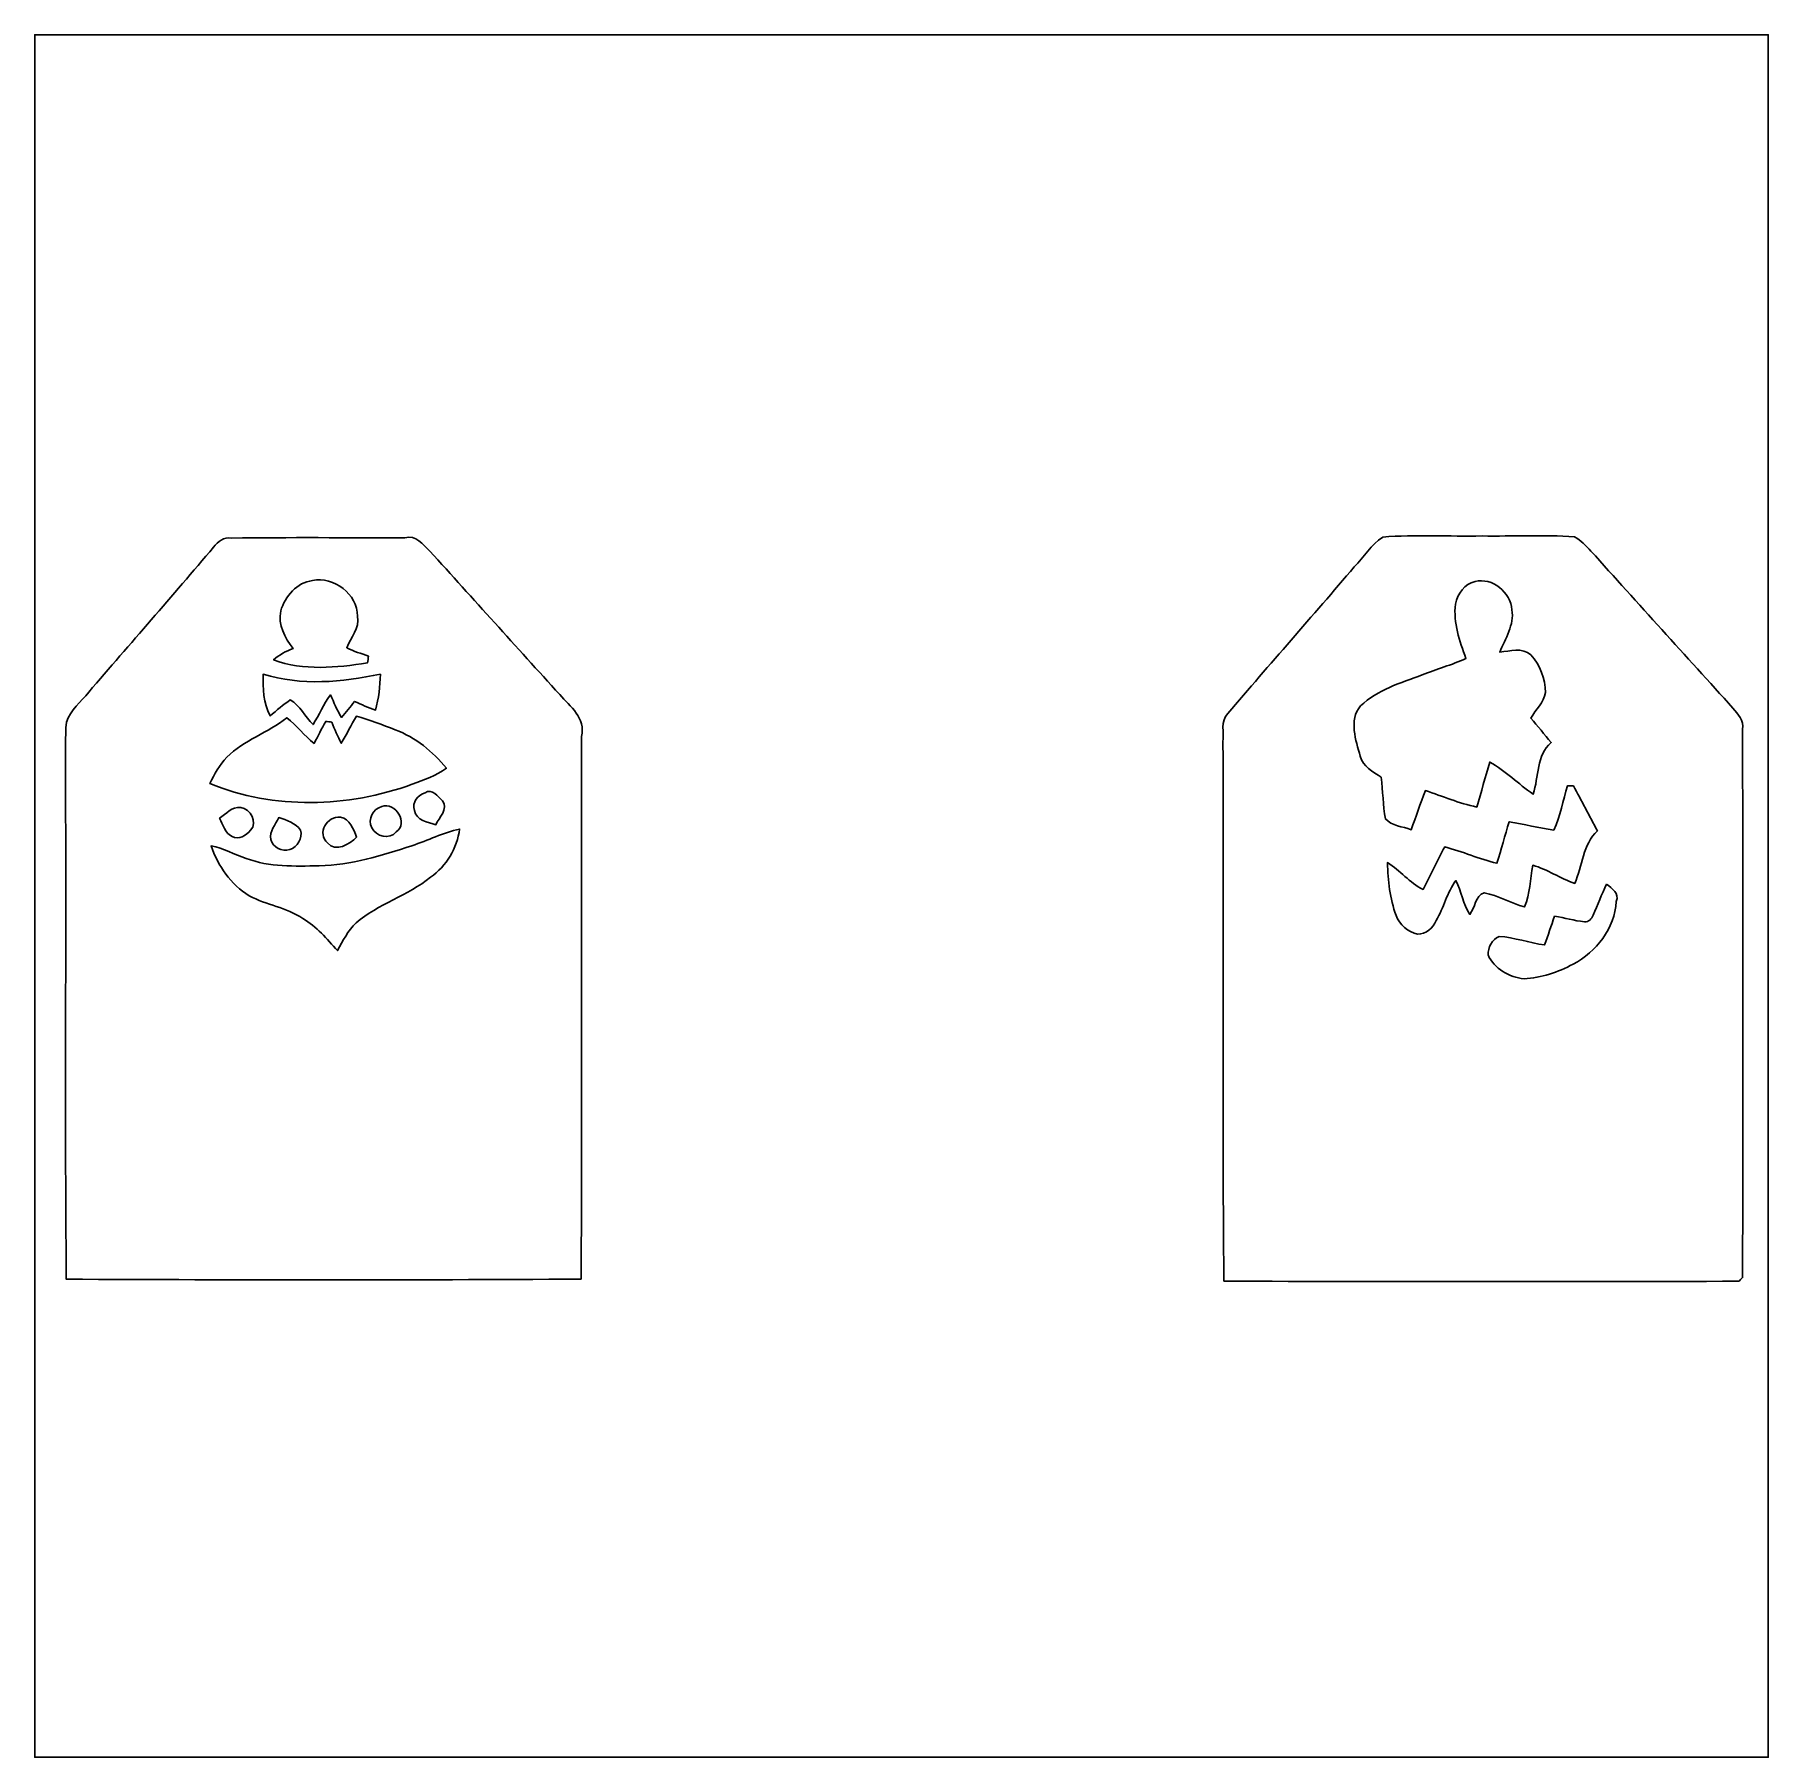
# Model space of a CAD drawing. Header units: centimetres. Extents: x -16.8 to 16.8, y -16.7 to 16.7.
import ezdxf

# ---------------------------------------------------------------- set-up
doc = ezdxf.new("R2010")
doc.units = ezdxf.units.CM
doc.header["$MEASUREMENT"] = 0
doc.layers.add('Layer 1', color=7, linetype='Continuous')

msp = doc.modelspace()

# ---------------------------------------------------------------- linework, layer by layer
at = {"layer": 'Layer 1', "color": 7}
for points, knots in [([(-16.77458, 16.66875), (-16.77458, 16.66875), (16.77458, 16.66875), (16.77458, 16.66875), (16.77458, 16.66875), (16.77458, 16.66875), (16.77458, -16.66875), (16.77458, -16.66875), (16.77458, -16.66875), (16.77458, -16.66875), (-16.77458, -16.66875), (-16.77458, -16.66875), (-16.77458, -16.66875), (-16.77458, -16.66875), (-16.77458, 16.66875), (-16.77458, 16.66875), (-16.77458, 16.66875), (-16.77458, 16.66875), (-16.77458, 16.66875), (-16.77458, 16.66875)], [0, 0, 0, 0, 0.16666667, 0.16666667, 0.16666667, 0.16666667, 0.33333333, 0.33333333, 0.33333333, 0.33333333, 0.5, 0.5, 0.5, 0.5, 0.66666667, 0.66666667, 0.66666667, 0.66666667, 1, 1, 1, 1]), ([(-13.31242, 6.75111), (-14.11005, 5.80919), (-14.92285, 4.88033), (-15.7293, 3.94582), (-15.7293, 3.94582), (-15.87959, 3.75849), (-16.07996, 3.59551), (-16.16075, 3.36268), (-16.16075, 3.36268), (-16.1858, 3.07164), (-16.17804, 2.77918), (-16.17804, 2.48708), (-16.17804, 2.48708), (-16.16322, -0.81421), (-16.19179, -4.11551), (-16.16357, -7.4168), (-16.16357, -7.4168), (-12.84252, -7.43056), (-9.52077, -7.43514), (-6.19936, -7.41468), (-6.19936, -7.41468), (-6.18067, -3.91372), (-6.19654, -0.41275), (-6.1909, 3.08822), (-6.1909, 3.08822), (-6.10799, 3.44417), (-6.41033, 3.66571), (-6.61458, 3.89819), (-6.61458, 3.89819), (-7.45596, 4.82106), (-8.28851, 5.75239), (-9.12954, 6.67561), (-9.12954, 6.67561), (-9.26253, 6.80261), (-9.39447, 6.99382), (-9.61143, 6.93314), (-9.61143, 6.93314), (-10.72903, 6.92856), (-11.84734, 6.94443), (-12.96458, 6.92503), (-12.96458, 6.92503), (-13.11698, 6.96207), (-13.22458, 6.85024), (-13.31242, 6.75111)], [0, 0, 0, 0, 0.08333333, 0.08333333, 0.08333333, 0.08333333, 0.16666667, 0.16666667, 0.16666667, 0.16666667, 0.25, 0.25, 0.25, 0.25, 0.33333333, 0.33333333, 0.33333333, 0.33333333, 0.41666667, 0.41666667, 0.41666667, 0.41666667, 0.5, 0.5, 0.5, 0.5, 0.58333333, 0.58333333, 0.58333333, 0.58333333, 0.66666667, 0.66666667, 0.66666667, 0.66666667, 0.75, 0.75, 0.75, 0.75, 0.83333333, 0.83333333, 0.83333333, 0.83333333, 1, 1, 1, 1]), ([(9.31192, 6.9469), (9.0872, 6.80261), (8.94821, 6.55884), (8.76159, 6.37152), (8.76159, 6.37152), (7.95443, 5.4169), (7.12223, 4.48345), (6.31402, 3.52954), (6.31402, 3.52954), (6.16938, 3.38455), (6.2424, 3.16159), (6.22124, 2.98133), (6.22124, 2.98133), (6.24029, -0.49671), (6.20818, -3.9751), (6.23782, -7.45314), (6.23782, -7.45314), (9.55922, -7.46901), (12.88062, -7.46231), (16.20167, -7.45631), (16.20167, -7.45631), (16.22637, -7.43197), (16.25141, -7.40798), (16.27717, -7.38434), (16.27717, -7.38434), (16.28069, -3.84704), (16.28704, -0.30903), (16.2747, 3.22827), (16.2747, 3.22827), (16.31033, 3.39866), (16.18015, 3.51719), (16.09019, 3.63714), (16.09019, 3.63714), (15.17297, 4.64891), (14.25469, 5.65961), (13.34241, 6.67561), (13.34241, 6.67561), (13.24292, 6.77404), (13.15014, 6.88763), (13.0242, 6.95149), (13.0242, 6.95149), (12.42942, 6.99523), (11.83146, 6.95784), (11.23597, 6.96701), (11.23597, 6.96701), (10.59462, 6.95678), (9.95186, 6.9977), (9.31192, 6.9469), (9.31192, 6.9469), (9.31192, 6.9469), (9.31192, 6.9469), (9.31192, 6.9469)], [0, 0, 0, 0, 0.07142857, 0.07142857, 0.07142857, 0.07142857, 0.14285714, 0.14285714, 0.14285714, 0.14285714, 0.21428571, 0.21428571, 0.21428571, 0.21428571, 0.28571429, 0.28571429, 0.28571429, 0.28571429, 0.35714286, 0.35714286, 0.35714286, 0.35714286, 0.42857143, 0.42857143, 0.42857143, 0.42857143, 0.5, 0.5, 0.5, 0.5, 0.57142857, 0.57142857, 0.57142857, 0.57142857, 0.64285714, 0.64285714, 0.64285714, 0.64285714, 0.71428571, 0.71428571, 0.71428571, 0.71428571, 0.78571429, 0.78571429, 0.78571429, 0.78571429, 0.85714286, 0.85714286, 0.85714286, 0.85714286, 1, 1, 1, 1]), ([(-11.39684, 6.10517), (-10.98409, 6.19196), (-10.52371, 5.84235), (-10.52865, 5.41443), (-10.52865, 5.41443), (-10.47856, 5.18089), (-10.65565, 5.00627), (-10.73397, 4.80554), (-10.73397, 4.80554), (-10.60379, 4.72757), (-10.45139, 4.69829), (-10.3124, 4.64044), (-10.3124, 4.64044), (-10.31981, 4.59705), (-10.32722, 4.5533), (-10.33463, 4.50956), (-10.33463, 4.50956), (-10.93399, 4.41854), (-11.57146, 4.35398), (-12.15108, 4.57059), (-12.15108, 4.57059), (-12.04278, 4.67113), (-11.90943, 4.73675), (-11.77255, 4.78966), (-11.77255, 4.78966), (-11.932, 4.99992), (-12.06994, 5.24228), (-12.01244, 5.52027), (-12.01244, 5.52027), (-11.92953, 5.79826), (-11.69952, 6.0706), (-11.39684, 6.10517)], [0, 0, 0, 0, 0.11111111, 0.11111111, 0.11111111, 0.11111111, 0.22222222, 0.22222222, 0.22222222, 0.22222222, 0.33333333, 0.33333333, 0.33333333, 0.33333333, 0.44444444, 0.44444444, 0.44444444, 0.44444444, 0.55555556, 0.55555556, 0.55555556, 0.55555556, 0.66666667, 0.66666667, 0.66666667, 0.66666667, 0.77777778, 0.77777778, 0.77777778, 0.77777778, 1, 1, 1, 1]), ([(11.09945, 6.08471), (11.43529, 6.17255), (11.78525, 5.87446), (11.81347, 5.54038), (11.81347, 5.54038), (11.86109, 5.24298), (11.68471, 4.98052), (11.57711, 4.71946), (11.57711, 4.71946), (11.77607, 4.73781), (12.0142, 4.81894), (12.17965, 4.66513), (12.17965, 4.66513), (12.36098, 4.47322), (12.45976, 4.20088), (12.46258, 3.93806), (12.46258, 3.93806), (12.42413, 3.74721), (12.27772, 3.60398), (12.17754, 3.44311), (12.17754, 3.44311), (12.31124, 3.28683), (12.44106, 3.12773), (12.573, 2.96933), (12.573, 2.96933), (12.27772, 2.72697), (12.33911, 2.30223), (12.22199, 1.97026), (12.22199, 1.97026), (11.93765, 2.16994), (11.68929, 2.42147), (11.38379, 2.59045), (11.38379, 2.59045), (11.29206, 2.30293), (11.22609, 2.00766), (11.13261, 1.72085), (11.13261, 1.72085), (10.79112, 1.79458), (10.46868, 1.92828), (10.13989, 2.04117), (10.13989, 2.04117), (10.03794, 1.79141), (9.95856, 1.53353), (9.86331, 1.28129), (9.86331, 1.28129), (9.69857, 1.34726), (9.48866, 1.35326), (9.36519, 1.49119), (9.36519, 1.49119), (9.31757, 1.75613), (9.31404, 2.02883), (9.28476, 2.29694), (9.28476, 2.29694), (9.12319, 2.40277), (8.92669, 2.50508), (8.87871, 2.70757), (8.87871, 2.70757), (8.79263, 3.01166), (8.65258, 3.40184), (8.88153, 3.677), (8.88153, 3.677), (9.21244, 3.99309), (9.65906, 4.1215), (10.07604, 4.28025), (10.07604, 4.28025), (10.35614, 4.38926), (10.64683, 4.47216), (10.92165, 4.59528), (10.92165, 4.59528), (10.8017, 4.9336), (10.67364, 5.28461), (10.72056, 5.65044), (10.72056, 5.65044), (10.75655, 5.84659), (10.89484, 6.04379), (11.09945, 6.08471)], [0, 0, 0, 0, 0.05, 0.05, 0.05, 0.05, 0.1, 0.1, 0.1, 0.1, 0.15, 0.15, 0.15, 0.15, 0.2, 0.2, 0.2, 0.2, 0.25, 0.25, 0.25, 0.25, 0.3, 0.3, 0.3, 0.3, 0.35, 0.35, 0.35, 0.35, 0.4, 0.4, 0.4, 0.4, 0.45, 0.45, 0.45, 0.45, 0.5, 0.5, 0.5, 0.5, 0.55, 0.55, 0.55, 0.55, 0.6, 0.6, 0.6, 0.6, 0.65, 0.65, 0.65, 0.65, 0.7, 0.7, 0.7, 0.7, 0.75, 0.75, 0.75, 0.75, 0.8, 0.8, 0.8, 0.8, 0.85, 0.85, 0.85, 0.85, 0.9, 0.9, 0.9, 0.9, 1, 1, 1, 1]), ([(-12.35322, 4.29084), (-11.61133, 4.06541), (-10.82993, 4.13667), (-10.08309, 4.29225), (-10.08309, 4.29225), (-10.08874, 4.058), (-10.12014, 3.82446), (-10.17799, 3.59692), (-10.17799, 3.59692), (-10.31663, 3.64455), (-10.44893, 3.70628), (-10.58333, 3.76414), (-10.58333, 3.76414), (-10.668, 3.66042), (-10.7502, 3.55424), (-10.8398, 3.4544), (-10.8398, 3.4544), (-10.91988, 3.59516), (-10.98374, 3.74438), (-11.05147, 3.89114), (-11.05147, 3.89114), (-11.18905, 3.71546), (-11.26843, 3.50414), (-11.38767, 3.31646), (-11.38767, 3.31646), (-11.54218, 3.46886), (-11.63779, 3.68371), (-11.82723, 3.79624), (-11.82723, 3.79624), (-11.96481, 3.70346), (-12.08934, 3.59234), (-12.21811, 3.48791), (-12.21811, 3.48791), (-12.34969, 3.73239), (-12.35781, 4.01955), (-12.35322, 4.29084)], [0, 0, 0, 0, 0.1, 0.1, 0.1, 0.1, 0.2, 0.2, 0.2, 0.2, 0.3, 0.3, 0.3, 0.3, 0.4, 0.4, 0.4, 0.4, 0.5, 0.5, 0.5, 0.5, 0.6, 0.6, 0.6, 0.6, 0.7, 0.7, 0.7, 0.7, 0.8, 0.8, 0.8, 0.8, 1, 1, 1, 1]), ([(-10.54911, 3.48298), (-10.29617, 3.40184), (-10.04464, 3.31541), (-9.79699, 3.21874), (-9.79699, 3.21874), (-9.40611, 3.0667), (-9.06639, 2.79929), (-8.8078, 2.47086), (-8.8078, 2.47086), (-9.00642, 2.32798), (-9.24066, 2.24896), (-9.4675, 2.16323), (-9.4675, 2.16323), (-10.71633, 1.70991), (-12.14438, 1.66899), (-13.38368, 2.17593), (-13.38368, 2.17593), (-13.30043, 2.36008), (-13.19671, 2.53859), (-13.05772, 2.6857), (-13.05772, 2.6857), (-12.72434, 3.01872), (-12.25797, 3.15842), (-11.8932, 3.45017), (-11.8932, 3.45017), (-11.7034, 3.29953), (-11.56053, 3.0988), (-11.36615, 2.9531), (-11.36615, 2.9531), (-11.29171, 3.09527), (-11.22151, 3.23956), (-11.14178, 3.37855), (-11.14178, 3.37855), (-11.11285, 3.37503), (-11.055, 3.36868), (-11.02607, 3.36515), (-11.02607, 3.36515), (-10.96927, 3.22721), (-10.91177, 3.08892), (-10.84051, 2.95734), (-10.84051, 2.95734), (-10.74138, 3.13161), (-10.64436, 3.30694), (-10.54911, 3.48298)], [0, 0, 0, 0, 0.08333333, 0.08333333, 0.08333333, 0.08333333, 0.16666667, 0.16666667, 0.16666667, 0.16666667, 0.25, 0.25, 0.25, 0.25, 0.33333333, 0.33333333, 0.33333333, 0.33333333, 0.41666667, 0.41666667, 0.41666667, 0.41666667, 0.5, 0.5, 0.5, 0.5, 0.58333333, 0.58333333, 0.58333333, 0.58333333, 0.66666667, 0.66666667, 0.66666667, 0.66666667, 0.75, 0.75, 0.75, 0.75, 0.83333333, 0.83333333, 0.83333333, 0.83333333, 1, 1, 1, 1]), ([(-9.21879, 1.99813), (-9.08544, 2.09056), (-8.9662, 1.92652), (-8.88365, 1.84115), (-8.88365, 1.84115), (-8.76088, 1.68487), (-8.95209, 1.5173), (-9.00959, 1.37936), (-9.00959, 1.37936), (-9.15599, 1.42346), (-9.39588, 1.46262), (-9.42234, 1.65382), (-9.42234, 1.65382), (-9.48055, 1.81293), (-9.36096, 1.95368), (-9.21879, 1.99813)], [0, 0, 0, 0, 0.2, 0.2, 0.2, 0.2, 0.4, 0.4, 0.4, 0.4, 0.6, 0.6, 0.6, 0.6, 1, 1, 1, 1]), ([(12.88979, 2.13501), (12.91802, 2.13466), (12.97446, 2.13431), (13.00268, 2.13395), (13.00268, 2.13395), (13.16073, 1.84432), (13.30889, 1.5494), (13.468, 1.26048), (13.468, 1.26048), (13.18436, 0.99766), (13.1759, 0.57997), (13.02808, 0.24377), (13.02808, 0.24377), (12.74692, 0.33761), (12.5028, 0.51823), (12.21564, 0.59443), (12.21564, 0.59443), (12.1726, 0.32456), (12.16378, 0.04374), (12.05794, -0.21202), (12.05794, -0.21202), (11.79054, -0.14076), (11.54783, 0.00882), (11.27619, 0.06174), (11.27619, 0.06174), (11.10297, 0.00882), (11.10121, -0.22789), (10.99855, -0.3556), (10.99855, -0.3556), (10.86485, -0.15875), (10.83874, 0.08961), (10.72797, 0.29916), (10.72797, 0.29916), (10.55405, 0.06703), (10.49655, -0.22719), (10.34803, -0.47378), (10.34803, -0.47378), (10.29088, -0.61736), (10.14836, -0.74789), (9.98679, -0.73801), (9.98679, -0.73801), (9.79981, -0.69885), (9.63683, -0.55457), (9.57086, -0.37571), (9.57086, -0.37571), (9.45021, -0.04939), (9.41282, 0.29951), (9.404, 0.64523), (9.404, 0.64523), (9.65235, 0.49706), (9.83015, 0.25329), (10.09262, 0.12771), (10.09262, 0.12771), (10.24149, 0.39688), (10.36285, 0.6798), (10.51137, 0.94897), (10.51137, 0.94897), (10.85638, 0.86854), (11.17706, 0.70908), (11.52349, 0.63394), (11.52349, 0.63394), (11.61133, 0.89888), (11.67059, 1.17263), (11.76126, 1.43686), (11.76126, 1.43686), (12.04983, 1.3903), (12.33311, 1.31551), (12.62309, 1.27635), (12.62309, 1.27635), (12.74868, 1.54975), (12.80195, 1.84856), (12.88979, 2.13501)], [0, 0, 0, 0, 0.05263158, 0.05263158, 0.05263158, 0.05263158, 0.10526316, 0.10526316, 0.10526316, 0.10526316, 0.15789474, 0.15789474, 0.15789474, 0.15789474, 0.21052632, 0.21052632, 0.21052632, 0.21052632, 0.26315789, 0.26315789, 0.26315789, 0.26315789, 0.31578947, 0.31578947, 0.31578947, 0.31578947, 0.36842105, 0.36842105, 0.36842105, 0.36842105, 0.42105263, 0.42105263, 0.42105263, 0.42105263, 0.47368421, 0.47368421, 0.47368421, 0.47368421, 0.52631579, 0.52631579, 0.52631579, 0.52631579, 0.57894737, 0.57894737, 0.57894737, 0.57894737, 0.63157895, 0.63157895, 0.63157895, 0.63157895, 0.68421053, 0.68421053, 0.68421053, 0.68421053, 0.73684211, 0.73684211, 0.73684211, 0.73684211, 0.78947368, 0.78947368, 0.78947368, 0.78947368, 0.84210526, 0.84210526, 0.84210526, 0.84210526, 0.89473684, 0.89473684, 0.89473684, 0.89473684, 1, 1, 1, 1]), ([(-13.19706, 1.50424), (-13.0683, 1.58609), (-12.96211, 1.73637), (-12.78749, 1.70991), (-12.78749, 1.70991), (-12.59875, 1.68875), (-12.45588, 1.42522), (-12.59487, 1.27176), (-12.59487, 1.27176), (-12.67636, 1.17157), (-12.82912, 1.07703), (-12.95541, 1.15323), (-12.95541, 1.15323), (-13.09158, 1.21849), (-13.13321, 1.38359), (-13.19706, 1.50424)], [0, 0, 0, 0, 0.2, 0.2, 0.2, 0.2, 0.4, 0.4, 0.4, 0.4, 0.6, 0.6, 0.6, 0.6, 1, 1, 1, 1]), ([(-10.05805, 1.73214), (-9.79135, 1.82527), (-9.52782, 1.40441), (-9.78041, 1.24178), (-9.78041, 1.24178), (-9.906, 1.08268), (-10.1727, 1.14794), (-10.24996, 1.32186), (-10.24996, 1.32186), (-10.33815, 1.48449), (-10.22385, 1.68628), (-10.05805, 1.73214)], [0, 0, 0, 0, 0.25, 0.25, 0.25, 0.25, 0.5, 0.5, 0.5, 0.5, 1, 1, 1, 1]), ([(-12.05195, 1.5173), (-11.89637, 1.47038), (-11.73127, 1.41041), (-11.62826, 1.2767), (-11.62826, 1.2767), (-11.58558, 1.11866), (-11.68576, 0.94509), (-11.83887, 0.89923), (-11.83887, 0.89923), (-11.98739, 0.8449), (-12.15813, 0.9465), (-12.20752, 1.09114), (-12.20752, 1.09114), (-12.23433, 1.25518), (-12.11439, 1.38042), (-12.05195, 1.5173)], [0, 0, 0, 0, 0.2, 0.2, 0.2, 0.2, 0.4, 0.4, 0.4, 0.4, 0.6, 0.6, 0.6, 0.6, 1, 1, 1, 1]), ([(-11.10686, 1.0287), (-11.32205, 1.20438), (-11.11144, 1.56422), (-10.85921, 1.52435), (-10.85921, 1.52435), (-10.67153, 1.49789), (-10.60485, 1.28834), (-10.54453, 1.14018), (-10.54453, 1.14018), (-10.68211, 1.00013), (-10.94352, 0.83961), (-11.10686, 1.0287)], [0, 0, 0, 0, 0.25, 0.25, 0.25, 0.25, 0.5, 0.5, 0.5, 0.5, 1, 1, 1, 1]), ([(-9.4742, 0.97402), (-9.1627, 1.07103), (-8.87307, 1.23084), (-8.55098, 1.29505), (-8.55098, 1.29505), (-8.60037, 0.92604), (-8.80569, 0.57714), (-9.11225, 0.36371), (-9.11225, 0.36371), (-9.55534, 0.00706), (-10.12155, -0.1524), (-10.55582, -0.52211), (-10.55582, -0.52211), (-10.71845, -0.66781), (-10.80629, -0.8703), (-10.91283, -1.05657), (-10.91283, -1.05657), (-11.12203, -0.83503), (-11.31464, -0.58702), (-11.58487, -0.43568), (-11.58487, -0.43568), (-11.90061, -0.21908), (-12.29289, -0.17815), (-12.62451, 0.00494), (-12.62451, 0.00494), (-12.98081, 0.2219), (-13.22388, 0.58208), (-13.36075, 0.96979), (-13.36075, 0.96979), (-13.11981, 0.93451), (-12.91237, 0.79375), (-12.67989, 0.72813), (-12.67989, 0.72813), (-12.23257, 0.55527), (-11.74115, 0.57714), (-11.27054, 0.5842), (-11.27054, 0.5842), (-10.65283, 0.59796), (-10.05558, 0.77999), (-9.4742, 0.97402)], [0, 0, 0, 0, 0.09090909, 0.09090909, 0.09090909, 0.09090909, 0.18181818, 0.18181818, 0.18181818, 0.18181818, 0.27272727, 0.27272727, 0.27272727, 0.27272727, 0.36363636, 0.36363636, 0.36363636, 0.36363636, 0.45454545, 0.45454545, 0.45454545, 0.45454545, 0.54545455, 0.54545455, 0.54545455, 0.54545455, 0.63636364, 0.63636364, 0.63636364, 0.63636364, 0.72727273, 0.72727273, 0.72727273, 0.72727273, 0.81818182, 0.81818182, 0.81818182, 0.81818182, 1, 1, 1, 1]), ([(13.64615, 0.22825), (13.74599, 0.14358), (13.90121, 0.05468), (13.82959, -0.10901), (13.82959, -0.10901), (13.80631, -0.62618), (13.44295, -1.08303), (12.99669, -1.31763), (12.99669, -1.31763), (12.70529, -1.47602), (12.37968, -1.58433), (12.04736, -1.60408), (12.04736, -1.60408), (11.76267, -1.57409), (11.47057, -1.40794), (11.35027, -1.14053), (11.35027, -1.14053), (11.34604, -0.99977), (11.43212, -0.83855), (11.56335, -0.78105), (11.56335, -0.78105), (11.86074, -0.80186), (12.14755, -0.90734), (12.44388, -0.9465), (12.44388, -0.9465), (12.51338, -0.76306), (12.56877, -0.57468), (12.63967, -0.39158), (12.63967, -0.39158), (12.83229, -0.4191), (13.01997, -0.47978), (13.21435, -0.49918), (13.21435, -0.49918), (13.29831, -0.51647), (13.35405, -0.43709), (13.38509, -0.37077), (13.38509, -0.37077), (13.47682, -0.17321), (13.5442, 0.03528), (13.64615, 0.22825)], [0, 0, 0, 0, 0.09090909, 0.09090909, 0.09090909, 0.09090909, 0.18181818, 0.18181818, 0.18181818, 0.18181818, 0.27272727, 0.27272727, 0.27272727, 0.27272727, 0.36363636, 0.36363636, 0.36363636, 0.36363636, 0.45454545, 0.45454545, 0.45454545, 0.45454545, 0.54545455, 0.54545455, 0.54545455, 0.54545455, 0.63636364, 0.63636364, 0.63636364, 0.63636364, 0.72727273, 0.72727273, 0.72727273, 0.72727273, 0.81818182, 0.81818182, 0.81818182, 0.81818182, 1, 1, 1, 1])]:
    msp.add_open_spline(points, degree=3, knots=knots, dxfattribs=at)
at = {"layer": 'Layer 1', "color": 251}
for points, knots in [([(-13.31242, 6.75111), (-13.22458, 6.85024), (-13.11698, 6.96207), (-12.96458, 6.92503), (-12.96458, 6.92503), (-11.84734, 6.94443), (-10.72903, 6.92856), (-9.61143, 6.93314), (-9.61143, 6.93314), (-9.39447, 6.99382), (-9.26253, 6.80261), (-9.12954, 6.67561), (-9.12954, 6.67561), (-8.28851, 5.75239), (-7.45596, 4.82106), (-6.61458, 3.89819), (-6.61458, 3.89819), (-6.41033, 3.66571), (-6.10799, 3.44417), (-6.1909, 3.08822), (-6.1909, 3.08822), (-6.19654, -0.41275), (-6.18067, -3.91372), (-6.19936, -7.41468), (-6.19936, -7.41468), (-9.52077, -7.43514), (-12.84252, -7.43056), (-16.16357, -7.4168), (-16.16357, -7.4168), (-16.19179, -4.11551), (-16.16322, -0.81421), (-16.17804, 2.48708), (-16.17804, 2.48708), (-16.17804, 2.77918), (-16.1858, 3.07164), (-16.16075, 3.36268), (-16.16075, 3.36268), (-16.07996, 3.59551), (-15.87959, 3.75849), (-15.7293, 3.94582), (-15.7293, 3.94582), (-14.92285, 4.88033), (-14.11005, 5.80919), (-13.31242, 6.75111), (-13.31242, 6.75111), (-13.31242, 6.75111), (-13.31242, 6.75111), (-13.31242, 6.75111)], [0, 0, 0, 0, 0.07692308, 0.07692308, 0.07692308, 0.07692308, 0.15384615, 0.15384615, 0.15384615, 0.15384615, 0.23076923, 0.23076923, 0.23076923, 0.23076923, 0.30769231, 0.30769231, 0.30769231, 0.30769231, 0.38461538, 0.38461538, 0.38461538, 0.38461538, 0.46153846, 0.46153846, 0.46153846, 0.46153846, 0.53846154, 0.53846154, 0.53846154, 0.53846154, 0.61538462, 0.61538462, 0.61538462, 0.61538462, 0.69230769, 0.69230769, 0.69230769, 0.69230769, 0.76923077, 0.76923077, 0.76923077, 0.76923077, 0.84615385, 0.84615385, 0.84615385, 0.84615385, 1, 1, 1, 1]), ([(9.31192, 6.9469), (9.95186, 6.9977), (10.59462, 6.95678), (11.23597, 6.96701), (11.23597, 6.96701), (11.83146, 6.95784), (12.42942, 6.99523), (13.0242, 6.95149), (13.0242, 6.95149), (13.15014, 6.88763), (13.24292, 6.77404), (13.34241, 6.67561), (13.34241, 6.67561), (14.25469, 5.65961), (15.17297, 4.64891), (16.09019, 3.63714), (16.09019, 3.63714), (16.18015, 3.51719), (16.31033, 3.39866), (16.2747, 3.22827), (16.2747, 3.22827), (16.28704, -0.30903), (16.28069, -3.84704), (16.27717, -7.38434), (16.27717, -7.38434), (16.25141, -7.40798), (16.22637, -7.43197), (16.20167, -7.45631), (16.20167, -7.45631), (12.88062, -7.46231), (9.55922, -7.46901), (6.23782, -7.45314), (6.23782, -7.45314), (6.20818, -3.9751), (6.24029, -0.49671), (6.22124, 2.98133), (6.22124, 2.98133), (6.2424, 3.16159), (6.16938, 3.38455), (6.31402, 3.52954), (6.31402, 3.52954), (7.12223, 4.48345), (7.95443, 5.4169), (8.76159, 6.37152), (8.76159, 6.37152), (8.94821, 6.55884), (9.0872, 6.80261), (9.31192, 6.9469), (9.31192, 6.9469), (9.31192, 6.9469), (9.31192, 6.9469), (9.31192, 6.9469)], [0, 0, 0, 0, 0.07142857, 0.07142857, 0.07142857, 0.07142857, 0.14285714, 0.14285714, 0.14285714, 0.14285714, 0.21428571, 0.21428571, 0.21428571, 0.21428571, 0.28571429, 0.28571429, 0.28571429, 0.28571429, 0.35714286, 0.35714286, 0.35714286, 0.35714286, 0.42857143, 0.42857143, 0.42857143, 0.42857143, 0.5, 0.5, 0.5, 0.5, 0.57142857, 0.57142857, 0.57142857, 0.57142857, 0.64285714, 0.64285714, 0.64285714, 0.64285714, 0.71428571, 0.71428571, 0.71428571, 0.71428571, 0.78571429, 0.78571429, 0.78571429, 0.78571429, 0.85714286, 0.85714286, 0.85714286, 0.85714286, 1, 1, 1, 1]), ([(-11.39684, 6.10517), (-11.69952, 6.0706), (-11.92953, 5.79826), (-12.01244, 5.52027), (-12.01244, 5.52027), (-12.06994, 5.24228), (-11.932, 4.99992), (-11.77255, 4.78966), (-11.77255, 4.78966), (-11.90943, 4.73675), (-12.04278, 4.67113), (-12.15108, 4.57059), (-12.15108, 4.57059), (-11.57146, 4.35398), (-10.93399, 4.41854), (-10.33463, 4.50956), (-10.33463, 4.50956), (-10.32722, 4.5533), (-10.31981, 4.59705), (-10.3124, 4.64044), (-10.3124, 4.64044), (-10.45139, 4.69829), (-10.60379, 4.72757), (-10.73397, 4.80554), (-10.73397, 4.80554), (-10.65565, 5.00627), (-10.47856, 5.18089), (-10.52865, 5.41443), (-10.52865, 5.41443), (-10.52371, 5.84235), (-10.98409, 6.19196), (-11.39684, 6.10517), (-11.39684, 6.10517), (-11.39684, 6.10517), (-11.39684, 6.10517), (-11.39684, 6.10517)], [0, 0, 0, 0, 0.1, 0.1, 0.1, 0.1, 0.2, 0.2, 0.2, 0.2, 0.3, 0.3, 0.3, 0.3, 0.4, 0.4, 0.4, 0.4, 0.5, 0.5, 0.5, 0.5, 0.6, 0.6, 0.6, 0.6, 0.7, 0.7, 0.7, 0.7, 0.8, 0.8, 0.8, 0.8, 1, 1, 1, 1]), ([(11.09945, 6.08471), (10.89484, 6.04379), (10.75655, 5.84659), (10.72056, 5.65044), (10.72056, 5.65044), (10.67364, 5.28461), (10.8017, 4.9336), (10.92165, 4.59528), (10.92165, 4.59528), (10.64683, 4.47216), (10.35614, 4.38926), (10.07604, 4.28025), (10.07604, 4.28025), (9.65906, 4.1215), (9.21244, 3.99309), (8.88153, 3.677), (8.88153, 3.677), (8.65258, 3.40184), (8.79263, 3.01166), (8.87871, 2.70757), (8.87871, 2.70757), (8.92669, 2.50508), (9.12319, 2.40277), (9.28476, 2.29694), (9.28476, 2.29694), (9.31404, 2.02883), (9.31757, 1.75613), (9.36519, 1.49119), (9.36519, 1.49119), (9.48866, 1.35326), (9.69857, 1.34726), (9.86331, 1.28129), (9.86331, 1.28129), (9.95856, 1.53353), (10.03794, 1.79141), (10.13989, 2.04117), (10.13989, 2.04117), (10.46868, 1.92828), (10.79112, 1.79458), (11.13261, 1.72085), (11.13261, 1.72085), (11.22609, 2.00766), (11.29206, 2.30293), (11.38379, 2.59045), (11.38379, 2.59045), (11.68929, 2.42147), (11.93765, 2.16994), (12.22199, 1.97026), (12.22199, 1.97026), (12.33911, 2.30223), (12.27772, 2.72697), (12.573, 2.96933), (12.573, 2.96933), (12.44106, 3.12773), (12.31124, 3.28683), (12.17754, 3.44311), (12.17754, 3.44311), (12.27772, 3.60398), (12.42413, 3.74721), (12.46258, 3.93806), (12.46258, 3.93806), (12.45976, 4.20088), (12.36098, 4.47322), (12.17965, 4.66513), (12.17965, 4.66513), (12.0142, 4.81894), (11.77607, 4.73781), (11.57711, 4.71946), (11.57711, 4.71946), (11.68471, 4.98052), (11.86109, 5.24298), (11.81347, 5.54038), (11.81347, 5.54038), (11.78525, 5.87446), (11.43529, 6.17255), (11.09945, 6.08471), (11.09945, 6.08471), (11.09945, 6.08471), (11.09945, 6.08471), (11.09945, 6.08471)], [0, 0, 0, 0, 0.04761905, 0.04761905, 0.04761905, 0.04761905, 0.0952381, 0.0952381, 0.0952381, 0.0952381, 0.14285714, 0.14285714, 0.14285714, 0.14285714, 0.19047619, 0.19047619, 0.19047619, 0.19047619, 0.23809524, 0.23809524, 0.23809524, 0.23809524, 0.28571429, 0.28571429, 0.28571429, 0.28571429, 0.33333333, 0.33333333, 0.33333333, 0.33333333, 0.38095238, 0.38095238, 0.38095238, 0.38095238, 0.42857143, 0.42857143, 0.42857143, 0.42857143, 0.47619048, 0.47619048, 0.47619048, 0.47619048, 0.52380952, 0.52380952, 0.52380952, 0.52380952, 0.57142857, 0.57142857, 0.57142857, 0.57142857, 0.61904762, 0.61904762, 0.61904762, 0.61904762, 0.66666667, 0.66666667, 0.66666667, 0.66666667, 0.71428571, 0.71428571, 0.71428571, 0.71428571, 0.76190476, 0.76190476, 0.76190476, 0.76190476, 0.80952381, 0.80952381, 0.80952381, 0.80952381, 0.85714286, 0.85714286, 0.85714286, 0.85714286, 0.9047619, 0.9047619, 0.9047619, 0.9047619, 1, 1, 1, 1]), ([(-12.35322, 4.29084), (-12.35781, 4.01955), (-12.34969, 3.73239), (-12.21811, 3.48791), (-12.21811, 3.48791), (-12.08934, 3.59234), (-11.96481, 3.70346), (-11.82723, 3.79624), (-11.82723, 3.79624), (-11.63779, 3.68371), (-11.54218, 3.46886), (-11.38767, 3.31646), (-11.38767, 3.31646), (-11.26843, 3.50414), (-11.18905, 3.71546), (-11.05147, 3.89114), (-11.05147, 3.89114), (-10.98374, 3.74438), (-10.91988, 3.59516), (-10.8398, 3.4544), (-10.8398, 3.4544), (-10.7502, 3.55424), (-10.668, 3.66042), (-10.58333, 3.76414), (-10.58333, 3.76414), (-10.44893, 3.70628), (-10.31663, 3.64455), (-10.17799, 3.59692), (-10.17799, 3.59692), (-10.12014, 3.82446), (-10.08874, 4.058), (-10.08309, 4.29225), (-10.08309, 4.29225), (-10.82993, 4.13667), (-11.61133, 4.06541), (-12.35322, 4.29084), (-12.35322, 4.29084), (-12.35322, 4.29084), (-12.35322, 4.29084), (-12.35322, 4.29084)], [0, 0, 0, 0, 0.09090909, 0.09090909, 0.09090909, 0.09090909, 0.18181818, 0.18181818, 0.18181818, 0.18181818, 0.27272727, 0.27272727, 0.27272727, 0.27272727, 0.36363636, 0.36363636, 0.36363636, 0.36363636, 0.45454545, 0.45454545, 0.45454545, 0.45454545, 0.54545455, 0.54545455, 0.54545455, 0.54545455, 0.63636364, 0.63636364, 0.63636364, 0.63636364, 0.72727273, 0.72727273, 0.72727273, 0.72727273, 0.81818182, 0.81818182, 0.81818182, 0.81818182, 1, 1, 1, 1]), ([(-10.54911, 3.48298), (-10.64436, 3.30694), (-10.74138, 3.13161), (-10.84051, 2.95734), (-10.84051, 2.95734), (-10.91177, 3.08892), (-10.96927, 3.22721), (-11.02607, 3.36515), (-11.02607, 3.36515), (-11.055, 3.36868), (-11.11285, 3.37503), (-11.14178, 3.37855), (-11.14178, 3.37855), (-11.22151, 3.23956), (-11.29171, 3.09527), (-11.36615, 2.9531), (-11.36615, 2.9531), (-11.56053, 3.0988), (-11.7034, 3.29953), (-11.8932, 3.45017), (-11.8932, 3.45017), (-12.25797, 3.15842), (-12.72434, 3.01872), (-13.05772, 2.6857), (-13.05772, 2.6857), (-13.19671, 2.53859), (-13.30043, 2.36008), (-13.38368, 2.17593), (-13.38368, 2.17593), (-12.14438, 1.66899), (-10.71633, 1.70991), (-9.4675, 2.16323), (-9.4675, 2.16323), (-9.24066, 2.24896), (-9.00642, 2.32798), (-8.8078, 2.47086), (-8.8078, 2.47086), (-9.06639, 2.79929), (-9.40611, 3.0667), (-9.79699, 3.21874), (-9.79699, 3.21874), (-10.04464, 3.31541), (-10.29617, 3.40184), (-10.54911, 3.48298), (-10.54911, 3.48298), (-10.54911, 3.48298), (-10.54911, 3.48298), (-10.54911, 3.48298)], [0, 0, 0, 0, 0.07692308, 0.07692308, 0.07692308, 0.07692308, 0.15384615, 0.15384615, 0.15384615, 0.15384615, 0.23076923, 0.23076923, 0.23076923, 0.23076923, 0.30769231, 0.30769231, 0.30769231, 0.30769231, 0.38461538, 0.38461538, 0.38461538, 0.38461538, 0.46153846, 0.46153846, 0.46153846, 0.46153846, 0.53846154, 0.53846154, 0.53846154, 0.53846154, 0.61538462, 0.61538462, 0.61538462, 0.61538462, 0.69230769, 0.69230769, 0.69230769, 0.69230769, 0.76923077, 0.76923077, 0.76923077, 0.76923077, 0.84615385, 0.84615385, 0.84615385, 0.84615385, 1, 1, 1, 1]), ([(-9.21879, 1.99813), (-9.36096, 1.95368), (-9.48055, 1.81293), (-9.42234, 1.65382), (-9.42234, 1.65382), (-9.39588, 1.46262), (-9.15599, 1.42346), (-9.00959, 1.37936), (-9.00959, 1.37936), (-8.95209, 1.5173), (-8.76088, 1.68487), (-8.88365, 1.84115), (-8.88365, 1.84115), (-8.9662, 1.92652), (-9.08544, 2.09056), (-9.21879, 1.99813), (-9.21879, 1.99813), (-9.21879, 1.99813), (-9.21879, 1.99813), (-9.21879, 1.99813)], [0, 0, 0, 0, 0.16666667, 0.16666667, 0.16666667, 0.16666667, 0.33333333, 0.33333333, 0.33333333, 0.33333333, 0.5, 0.5, 0.5, 0.5, 0.66666667, 0.66666667, 0.66666667, 0.66666667, 1, 1, 1, 1]), ([(12.88979, 2.13501), (12.80195, 1.84856), (12.74868, 1.54975), (12.62309, 1.27635), (12.62309, 1.27635), (12.33311, 1.31551), (12.04983, 1.3903), (11.76126, 1.43686), (11.76126, 1.43686), (11.67059, 1.17263), (11.61133, 0.89888), (11.52349, 0.63394), (11.52349, 0.63394), (11.17706, 0.70908), (10.85638, 0.86854), (10.51137, 0.94897), (10.51137, 0.94897), (10.36285, 0.6798), (10.24149, 0.39688), (10.09262, 0.12771), (10.09262, 0.12771), (9.83015, 0.25329), (9.65235, 0.49706), (9.404, 0.64523), (9.404, 0.64523), (9.41282, 0.29951), (9.45021, -0.04939), (9.57086, -0.37571), (9.57086, -0.37571), (9.63683, -0.55457), (9.79981, -0.69885), (9.98679, -0.73801), (9.98679, -0.73801), (10.14836, -0.74789), (10.29088, -0.61736), (10.34803, -0.47378), (10.34803, -0.47378), (10.49655, -0.22719), (10.55405, 0.06703), (10.72797, 0.29916), (10.72797, 0.29916), (10.83874, 0.08961), (10.86485, -0.15875), (10.99855, -0.3556), (10.99855, -0.3556), (11.10121, -0.22789), (11.10297, 0.00882), (11.27619, 0.06174), (11.27619, 0.06174), (11.54783, 0.00882), (11.79054, -0.14076), (12.05794, -0.21202), (12.05794, -0.21202), (12.16378, 0.04374), (12.1726, 0.32456), (12.21564, 0.59443), (12.21564, 0.59443), (12.5028, 0.51823), (12.74692, 0.33761), (13.02808, 0.24377), (13.02808, 0.24377), (13.1759, 0.57997), (13.18436, 0.99766), (13.468, 1.26048), (13.468, 1.26048), (13.30889, 1.5494), (13.16073, 1.84432), (13.00268, 2.13395), (13.00268, 2.13395), (12.97446, 2.13431), (12.91802, 2.13466), (12.88979, 2.13501), (12.88979, 2.13501), (12.88979, 2.13501), (12.88979, 2.13501), (12.88979, 2.13501)], [0, 0, 0, 0, 0.05, 0.05, 0.05, 0.05, 0.1, 0.1, 0.1, 0.1, 0.15, 0.15, 0.15, 0.15, 0.2, 0.2, 0.2, 0.2, 0.25, 0.25, 0.25, 0.25, 0.3, 0.3, 0.3, 0.3, 0.35, 0.35, 0.35, 0.35, 0.4, 0.4, 0.4, 0.4, 0.45, 0.45, 0.45, 0.45, 0.5, 0.5, 0.5, 0.5, 0.55, 0.55, 0.55, 0.55, 0.6, 0.6, 0.6, 0.6, 0.65, 0.65, 0.65, 0.65, 0.7, 0.7, 0.7, 0.7, 0.75, 0.75, 0.75, 0.75, 0.8, 0.8, 0.8, 0.8, 0.85, 0.85, 0.85, 0.85, 0.9, 0.9, 0.9, 0.9, 1, 1, 1, 1]), ([(-13.19706, 1.50424), (-13.13321, 1.38359), (-13.09158, 1.21849), (-12.95541, 1.15323), (-12.95541, 1.15323), (-12.82912, 1.07703), (-12.67636, 1.17157), (-12.59487, 1.27176), (-12.59487, 1.27176), (-12.45588, 1.42522), (-12.59875, 1.68875), (-12.78749, 1.70991), (-12.78749, 1.70991), (-12.96211, 1.73637), (-13.0683, 1.58609), (-13.19706, 1.50424), (-13.19706, 1.50424), (-13.19706, 1.50424), (-13.19706, 1.50424), (-13.19706, 1.50424)], [0, 0, 0, 0, 0.16666667, 0.16666667, 0.16666667, 0.16666667, 0.33333333, 0.33333333, 0.33333333, 0.33333333, 0.5, 0.5, 0.5, 0.5, 0.66666667, 0.66666667, 0.66666667, 0.66666667, 1, 1, 1, 1]), ([(-10.05805, 1.73214), (-10.22385, 1.68628), (-10.33815, 1.48449), (-10.24996, 1.32186), (-10.24996, 1.32186), (-10.1727, 1.14794), (-9.906, 1.08268), (-9.78041, 1.24178), (-9.78041, 1.24178), (-9.52782, 1.40441), (-9.79135, 1.82527), (-10.05805, 1.73214), (-10.05805, 1.73214), (-10.05805, 1.73214), (-10.05805, 1.73214), (-10.05805, 1.73214)], [0, 0, 0, 0, 0.2, 0.2, 0.2, 0.2, 0.4, 0.4, 0.4, 0.4, 0.6, 0.6, 0.6, 0.6, 1, 1, 1, 1]), ([(-12.05195, 1.5173), (-12.11439, 1.38042), (-12.23433, 1.25518), (-12.20752, 1.09114), (-12.20752, 1.09114), (-12.15813, 0.9465), (-11.98739, 0.8449), (-11.83887, 0.89923), (-11.83887, 0.89923), (-11.68576, 0.94509), (-11.58558, 1.11866), (-11.62826, 1.2767), (-11.62826, 1.2767), (-11.73127, 1.41041), (-11.89637, 1.47038), (-12.05195, 1.5173), (-12.05195, 1.5173), (-12.05195, 1.5173), (-12.05195, 1.5173), (-12.05195, 1.5173)], [0, 0, 0, 0, 0.16666667, 0.16666667, 0.16666667, 0.16666667, 0.33333333, 0.33333333, 0.33333333, 0.33333333, 0.5, 0.5, 0.5, 0.5, 0.66666667, 0.66666667, 0.66666667, 0.66666667, 1, 1, 1, 1]), ([(-11.10686, 1.0287), (-10.94352, 0.83961), (-10.68211, 1.00013), (-10.54453, 1.14018), (-10.54453, 1.14018), (-10.60485, 1.28834), (-10.67153, 1.49789), (-10.85921, 1.52435), (-10.85921, 1.52435), (-11.11144, 1.56422), (-11.32205, 1.20438), (-11.10686, 1.0287), (-11.10686, 1.0287), (-11.10686, 1.0287), (-11.10686, 1.0287), (-11.10686, 1.0287)], [0, 0, 0, 0, 0.2, 0.2, 0.2, 0.2, 0.4, 0.4, 0.4, 0.4, 0.6, 0.6, 0.6, 0.6, 1, 1, 1, 1]), ([(-9.4742, 0.97402), (-10.05558, 0.77999), (-10.65283, 0.59796), (-11.27054, 0.5842), (-11.27054, 0.5842), (-11.74115, 0.57714), (-12.23257, 0.55527), (-12.67989, 0.72813), (-12.67989, 0.72813), (-12.91237, 0.79375), (-13.11981, 0.93451), (-13.36075, 0.96979), (-13.36075, 0.96979), (-13.22388, 0.58208), (-12.98081, 0.2219), (-12.62451, 0.00494), (-12.62451, 0.00494), (-12.29289, -0.17815), (-11.90061, -0.21908), (-11.58487, -0.43568), (-11.58487, -0.43568), (-11.31464, -0.58702), (-11.12203, -0.83503), (-10.91283, -1.05657), (-10.91283, -1.05657), (-10.80629, -0.8703), (-10.71845, -0.66781), (-10.55582, -0.52211), (-10.55582, -0.52211), (-10.12155, -0.1524), (-9.55534, 0.00706), (-9.11225, 0.36371), (-9.11225, 0.36371), (-8.80569, 0.57714), (-8.60037, 0.92604), (-8.55098, 1.29505), (-8.55098, 1.29505), (-8.87307, 1.23084), (-9.1627, 1.07103), (-9.4742, 0.97402)], [0, 0, 0, 0, 0.09090909, 0.09090909, 0.09090909, 0.09090909, 0.18181818, 0.18181818, 0.18181818, 0.18181818, 0.27272727, 0.27272727, 0.27272727, 0.27272727, 0.36363636, 0.36363636, 0.36363636, 0.36363636, 0.45454545, 0.45454545, 0.45454545, 0.45454545, 0.54545455, 0.54545455, 0.54545455, 0.54545455, 0.63636364, 0.63636364, 0.63636364, 0.63636364, 0.72727273, 0.72727273, 0.72727273, 0.72727273, 0.81818182, 0.81818182, 0.81818182, 0.81818182, 1, 1, 1, 1]), ([(13.64615, 0.22825), (13.5442, 0.03528), (13.47682, -0.17321), (13.38509, -0.37077), (13.38509, -0.37077), (13.35405, -0.43709), (13.29831, -0.51647), (13.21435, -0.49918), (13.21435, -0.49918), (13.01997, -0.47978), (12.83229, -0.4191), (12.63967, -0.39158), (12.63967, -0.39158), (12.56877, -0.57468), (12.51338, -0.76306), (12.44388, -0.9465), (12.44388, -0.9465), (12.14755, -0.90734), (11.86074, -0.80186), (11.56335, -0.78105), (11.56335, -0.78105), (11.43212, -0.83855), (11.34604, -0.99977), (11.35027, -1.14053), (11.35027, -1.14053), (11.47057, -1.40794), (11.76267, -1.57409), (12.04736, -1.60408), (12.04736, -1.60408), (12.37968, -1.58433), (12.70529, -1.47602), (12.99669, -1.31763), (12.99669, -1.31763), (13.44295, -1.08303), (13.80631, -0.62618), (13.82959, -0.10901), (13.82959, -0.10901), (13.90121, 0.05468), (13.74599, 0.14358), (13.64615, 0.22825)], [0, 0, 0, 0, 0.09090909, 0.09090909, 0.09090909, 0.09090909, 0.18181818, 0.18181818, 0.18181818, 0.18181818, 0.27272727, 0.27272727, 0.27272727, 0.27272727, 0.36363636, 0.36363636, 0.36363636, 0.36363636, 0.45454545, 0.45454545, 0.45454545, 0.45454545, 0.54545455, 0.54545455, 0.54545455, 0.54545455, 0.63636364, 0.63636364, 0.63636364, 0.63636364, 0.72727273, 0.72727273, 0.72727273, 0.72727273, 0.81818182, 0.81818182, 0.81818182, 0.81818182, 1, 1, 1, 1])]:
    msp.add_open_spline(points, degree=3, knots=knots, dxfattribs=at)

doc.saveas('drawing.dxf')
